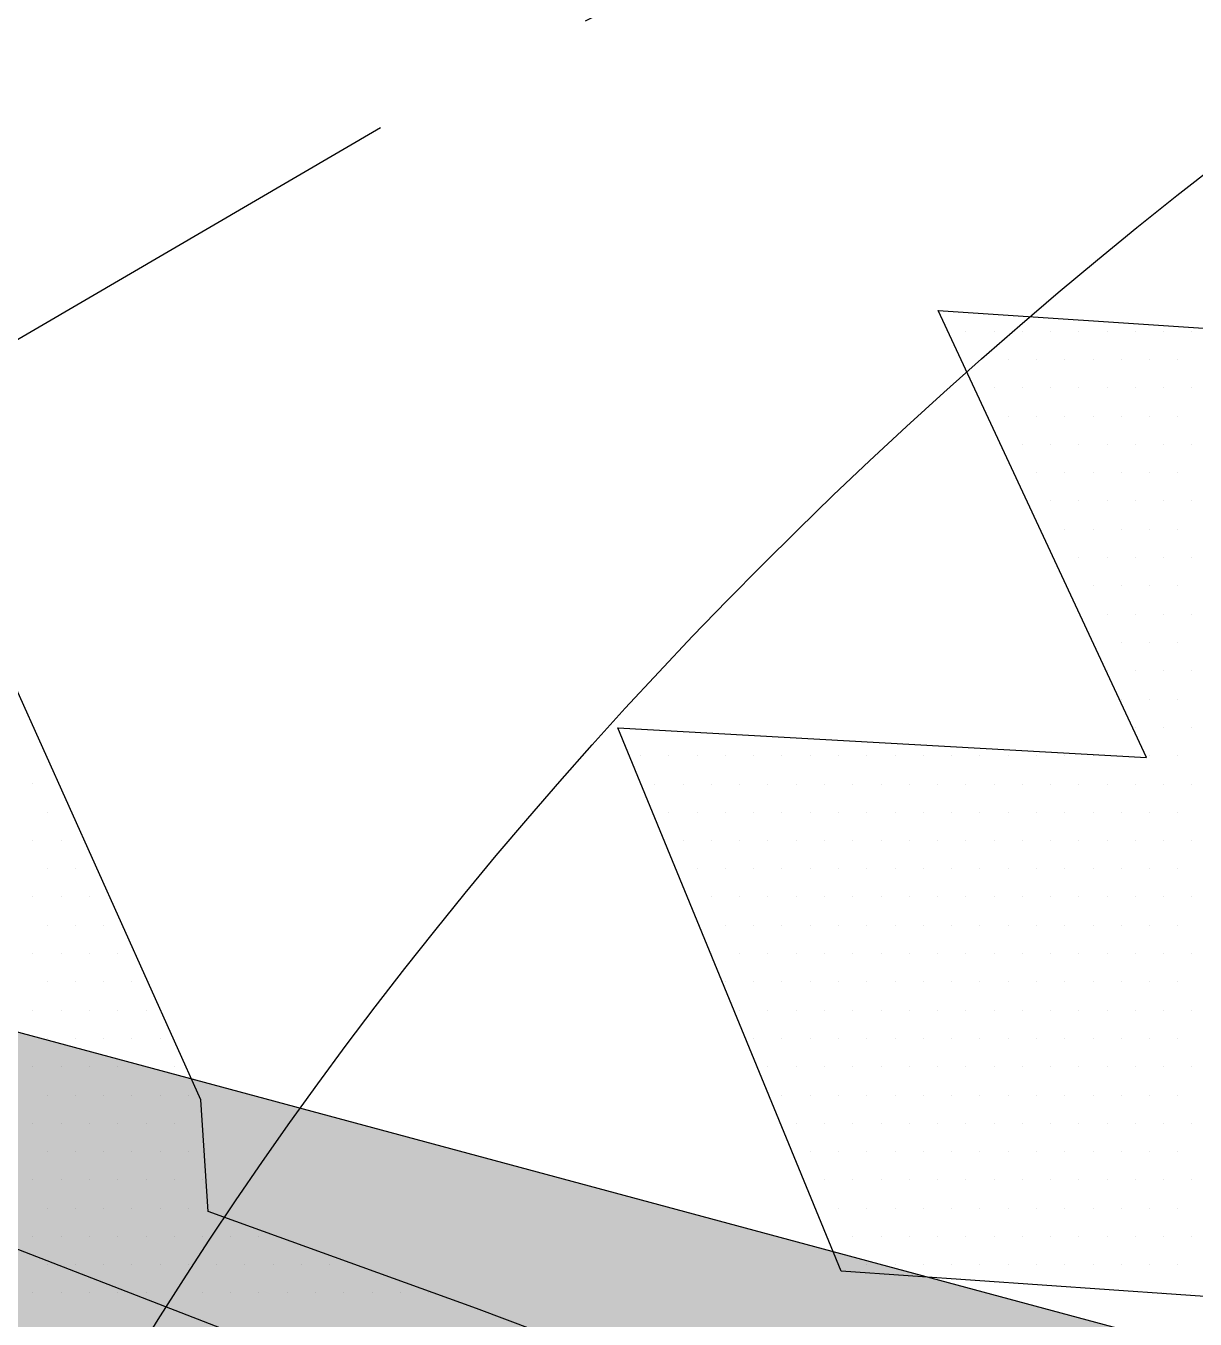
# Model space of a CAD drawing. Header units: metres. Extents: x 9606 to 9900, y 4805 to 4952.
# Drawn here: x 9863.012 to 9863.771, y 4853.568 to 4854.407 of the extents above; entities that cross this region are included whole.
import ezdxf

# ---------------------------------------------------------------- set-up
doc = ezdxf.new("R2010")
doc.units = ezdxf.units.M
doc.header["$LTSCALE"] = 2
doc.linetypes.add('CACHEX2', pattern=[0.75, 0.5, -0.25])
for name, color, linetype in [('CARTOUCHE', 7, 'Continuous'), ('LOGO', 4, 'Continuous'), ('rosace', 7, 'Continuous')]:
    doc.layers.add(name, color=color, linetype=linetype)

# ---------------------------------------------------------------- blocks, each defined once
blk = doc.blocks.new('A$C715108E3')
at = {"layer": 'LOGO', "color": 131}
for p, q in [((-15.6293, -5.0748), (-15.6293, -5.0748)), ((-15.5699, -5.0748), (-15.5699, -5.0748)), ((-15.4785, -5.0748), (-15.4785, -5.0748)), ((-15.3868, -5.0748), (-15.3868, -5.0748)), ((-15.2948, -5.0748), (-15.2948, -5.0748)), ((-15.203, -5.0748), (-15.203, -5.0748)), ((-15.1115, -5.0748), (-15.1115, -5.0748)), ((-15.0197, -5.0748), (-15.0197, -5.0748)), ((-14.9278, -5.0748), (-14.9278, -5.0748)), ((-14.8364, -5.0748), (-14.8364, -5.0748)), ((-15.586, -5.1674), (-15.586, -5.1674)), ((-15.5244, -5.1674), (-15.5244, -5.1674)), ((-15.4324, -5.1674), (-15.4324, -5.1674)), ((-15.3411, -5.1674), (-15.3411, -5.1674)), ((-15.2491, -5.1674), (-15.2491, -5.1674)), ((-15.1572, -5.1674), (-15.1572, -5.1674)), ((-15.0654, -5.1674), (-15.0654, -5.1674)), ((-14.9739, -5.1674), (-14.9739, -5.1674)), ((-14.8821, -5.1674), (-14.8821, -5.1674)), ((-15.5433, -5.2586), (-15.5433, -5.2586)), ((-15.4785, -5.2586), (-15.4785, -5.2586)), ((-15.3868, -5.2586), (-15.3868, -5.2586)), ((-15.2948, -5.2586), (-15.2948, -5.2586)), ((-15.203, -5.2586), (-15.203, -5.2586)), ((-15.1115, -5.2586), (-15.1115, -5.2586)), ((-15.0197, -5.2586), (-15.0197, -5.2586)), ((-14.9278, -5.2586), (-14.9278, -5.2586)), ((-14.8364, -5.2586), (-14.8364, -5.2586)), ((-15.5009, -5.3499), (-15.5009, -5.3499)), ((-15.4324, -5.3499), (-15.4324, -5.3499)), ((-15.3411, -5.3499), (-15.3411, -5.3499)), ((-15.2491, -5.3499), (-15.2491, -5.3499)), ((-15.1572, -5.3499), (-15.1572, -5.3499)), ((-15.0654, -5.3499), (-15.0654, -5.3499)), ((-14.9739, -5.3499), (-14.9739, -5.3499)), ((-14.8821, -5.3499), (-14.8821, -5.3499)), ((-15.4578, -5.4423), (-15.4578, -5.4423)), ((-15.3868, -5.4423), (-15.3868, -5.4423)), ((-15.2948, -5.4423), (-15.2948, -5.4423)), ((-15.203, -5.4423), (-15.203, -5.4423)), ((-15.1115, -5.4423), (-15.1115, -5.4423)), ((-15.0197, -5.4423), (-15.0197, -5.4423)), ((-14.9278, -5.4423), (-14.9278, -5.4423)), ((-14.8364, -5.4423), (-14.8364, -5.4423)), ((-15.4151, -5.5336), (-15.4151, -5.5336)), ((-15.3411, -5.5336), (-15.3411, -5.5336)), ((-15.2491, -5.5336), (-15.2491, -5.5336)), ((-15.1572, -5.5336), (-15.1572, -5.5336)), ((-15.0654, -5.5336), (-15.0654, -5.5336)), ((-14.9739, -5.5336), (-14.9739, -5.5336)), ((-14.8821, -5.5336), (-14.8821, -5.5336)), ((-15.3722, -5.625), (-15.3722, -5.625)), ((-15.2948, -5.625), (-15.2948, -5.625)), ((-15.203, -5.625), (-15.203, -5.625)), ((-15.1115, -5.625), (-15.1115, -5.625)), ((-15.0197, -5.625), (-15.0197, -5.625)), ((-14.9278, -5.625), (-14.9278, -5.625)), ((-14.8364, -5.625), (-14.8364, -5.625)), ((-15.3296, -5.7176), (-15.3296, -5.7176)), ((-15.2491, -5.7176), (-15.2491, -5.7176)), ((-15.1572, -5.7176), (-15.1572, -5.7176)), ((-15.0654, -5.7176), (-15.0654, -5.7176)), ((-14.9739, -5.7176), (-14.9739, -5.7176)), ((-14.8821, -5.7176), (-14.8821, -5.7176)), ((-15.2865, -5.8089), (-15.2865, -5.8089)), ((-15.203, -5.8089), (-15.203, -5.8089)), ((-15.1115, -5.8089), (-15.1115, -5.8089)), ((-15.0197, -5.8089), (-15.0197, -5.8089)), ((-14.9278, -5.8089), (-14.9278, -5.8089)), ((-14.8364, -5.8089), (-14.8364, -5.8089)), ((-15.2438, -5.9005), (-15.2438, -5.9005)), ((-15.1572, -5.9005), (-15.1572, -5.9005)), ((-15.0654, -5.9005), (-15.0654, -5.9005)), ((-14.9739, -5.9005), (-14.9739, -5.9005)), ((-14.8821, -5.9005), (-14.8821, -5.9005)), ((-15.2007, -5.9927), (-15.2007, -5.9927)), ((-15.1115, -5.9927), (-15.1115, -5.9927)), ((-15.0197, -5.9927), (-15.0197, -5.9927)), ((-14.9278, -5.9927), (-14.9278, -5.9927)), ((-14.8364, -5.9927), (-14.8364, -5.9927)), ((-15.1584, -6.0842), (-15.1584, -6.0842)), ((-15.1572, -6.0842), (-15.1572, -6.0842)), ((-15.0654, -6.0842), (-15.0654, -6.0842)), ((-14.9739, -6.0842), (-14.9739, -6.0842)), ((-14.8821, -6.0842), (-14.8821, -6.0842)), ((-15.1154, -6.1755), (-15.1154, -6.1755)), ((-15.1115, -6.1755), (-15.1115, -6.1755)), ((-15.0197, -6.1755), (-15.0197, -6.1755)), ((-14.9278, -6.1755), (-14.9278, -6.1755)), ((-14.8364, -6.1755), (-14.8364, -6.1755)), ((-15.0725, -6.2678), (-15.0725, -6.2678)), ((-15.0654, -6.2678), (-15.0654, -6.2678)), ((-14.9739, -6.2678), (-14.9739, -6.2678)), ((-14.8821, -6.2678), (-14.8821, -6.2678)), ((-18.5974, -6.3593), (-18.5974, -6.3593)), ((-15.0294, -6.3593), (-15.0294, -6.3593)), ((-15.0197, -6.3593), (-15.0197, -6.3593)), ((-14.9278, -6.3593), (-14.9278, -6.3593)), ((-14.8364, -6.3593), (-14.8364, -6.3593)), ((-16.6625, -6.4506), (-16.6625, -6.4506)), ((-16.625, -6.4506), (-16.625, -6.4506)), ((-16.5336, -6.4506), (-16.5336, -6.4506)), ((-16.4418, -6.4506), (-16.4418, -6.4506)), ((-16.3497, -6.4506), (-16.3497, -6.4506)), ((-16.2577, -6.4506), (-16.2577, -6.4506)), ((-16.1666, -6.4506), (-16.1666, -6.4506)), ((-16.0746, -6.4506), (-16.0746, -6.4506)), ((-15.983, -6.4506), (-15.983, -6.4506)), ((-15.8913, -6.4506), (-15.8913, -6.4506)), ((-15.7997, -6.4506), (-15.7997, -6.4506)), ((-15.7077, -6.4506), (-15.7077, -6.4506)), ((-15.616, -6.4506), (-15.616, -6.4506)), ((-15.5244, -6.4506), (-15.5244, -6.4506)), ((-15.4324, -6.4506), (-15.4324, -6.4506)), ((-15.3411, -6.4506), (-15.3411, -6.4506)), ((-15.2491, -6.4506), (-15.2491, -6.4506)), ((-15.1572, -6.4506), (-15.1572, -6.4506)), ((-14.9863, -6.4506), (-14.9863, -6.4506)), ((-14.9739, -6.4506), (-14.9739, -6.4506)), ((-14.8821, -6.4506), (-14.8821, -6.4506)), ((-18.5974, -6.543), (-18.5974, -6.543)), ((-16.6243, -6.5432), (-16.6243, -6.5432)), ((-16.5793, -6.5432), (-16.5793, -6.5432)), ((-16.4875, -6.5432), (-16.4875, -6.5432)), ((-16.3955, -6.5432), (-16.3955, -6.5432)), ((-16.3042, -6.5432), (-16.3042, -6.5432)), ((-16.2122, -6.5432), (-16.2122, -6.5432)), ((-16.1205, -6.5432), (-16.1205, -6.5432)), ((-16.0289, -6.5432), (-16.0289, -6.5432)), ((-15.9369, -6.5432), (-15.9369, -6.5432)), ((-15.8452, -6.5432), (-15.8452, -6.5432)), ((-15.7536, -6.5432), (-15.7536, -6.5432)), ((-15.6619, -6.5432), (-15.6619, -6.5432)), ((-15.5699, -6.5432), (-15.5699, -6.5432)), ((-15.4785, -6.5432), (-15.4785, -6.5432)), ((-15.3868, -6.5432), (-15.3868, -6.5432)), ((-15.2948, -6.5432), (-15.2948, -6.5432)), ((-15.203, -6.5432), (-15.203, -6.5432)), ((-15.1115, -6.5432), (-15.1115, -6.5432)), ((-15.0197, -6.5432), (-15.0197, -6.5432)), ((-14.9278, -6.5432), (-14.9278, -6.5432)), ((-14.8364, -6.5432), (-14.8364, -6.5432)), ((-18.5515, -6.6344), (-18.5515, -6.6344)), ((-16.5868, -6.6344), (-16.5868, -6.6344)), ((-16.5336, -6.6344), (-16.5336, -6.6344)), ((-16.4418, -6.6344), (-16.4418, -6.6344)), ((-16.3497, -6.6344), (-16.3497, -6.6344)), ((-16.2577, -6.6344), (-16.2577, -6.6344)), ((-16.1666, -6.6344), (-16.1666, -6.6344)), ((-16.0746, -6.6344), (-16.0746, -6.6344)), ((-15.983, -6.6344), (-15.983, -6.6344)), ((-15.8913, -6.6344), (-15.8913, -6.6344)), ((-15.7997, -6.6344), (-15.7997, -6.6344)), ((-15.7077, -6.6344), (-15.7077, -6.6344)), ((-15.616, -6.6344), (-15.616, -6.6344)), ((-15.5244, -6.6344), (-15.5244, -6.6344)), ((-15.4324, -6.6344), (-15.4324, -6.6344)), ((-15.3411, -6.6344), (-15.3411, -6.6344)), ((-15.2491, -6.6344), (-15.2491, -6.6344)), ((-15.1572, -6.6344), (-15.1572, -6.6344)), ((-15.0654, -6.6344), (-15.0654, -6.6344)), ((-14.9739, -6.6344), (-14.9739, -6.6344)), ((-14.8821, -6.6344), (-14.8821, -6.6344)), ((-18.5974, -6.7259), (-18.5974, -6.7259)), ((-18.5056, -6.7259), (-18.5056, -6.7259)), ((-16.5493, -6.7259), (-16.5493, -6.7259)), ((-16.4875, -6.7259), (-16.4875, -6.7259)), ((-16.3955, -6.7259), (-16.3955, -6.7259)), ((-16.3042, -6.7259), (-16.3042, -6.7259)), ((-16.2122, -6.7259), (-16.2122, -6.7259)), ((-16.1205, -6.7259), (-16.1205, -6.7259)), ((-16.0289, -6.7259), (-16.0289, -6.7259)), ((-15.9369, -6.7259), (-15.9369, -6.7259)), ((-15.8452, -6.7259), (-15.8452, -6.7259)), ((-15.7536, -6.7259), (-15.7536, -6.7259)), ((-15.6619, -6.7259), (-15.6619, -6.7259)), ((-15.5699, -6.7259), (-15.5699, -6.7259)), ((-15.4785, -6.7259), (-15.4785, -6.7259)), ((-15.3868, -6.7259), (-15.3868, -6.7259)), ((-15.2948, -6.7259), (-15.2948, -6.7259)), ((-15.203, -6.7259), (-15.203, -6.7259)), ((-15.1115, -6.7259), (-15.1115, -6.7259)), ((-15.0197, -6.7259), (-15.0197, -6.7259)), ((-14.9278, -6.7259), (-14.9278, -6.7259)), ((-14.8364, -6.7259), (-14.8364, -6.7259)), ((-18.5515, -6.8181), (-18.5515, -6.8181)), ((-18.4598, -6.8181), (-18.4598, -6.8181)), ((-16.5115, -6.8181), (-16.5115, -6.8181)), ((-16.4418, -6.8181), (-16.4418, -6.8181)), ((-16.3497, -6.8181), (-16.3497, -6.8181)), ((-16.2577, -6.8181), (-16.2577, -6.8181)), ((-16.1666, -6.8181), (-16.1666, -6.8181)), ((-16.0746, -6.8181), (-16.0746, -6.8181)), ((-15.983, -6.8181), (-15.983, -6.8181)), ((-15.8913, -6.8181), (-15.8913, -6.8181)), ((-15.7997, -6.8181), (-15.7997, -6.8181)), ((-15.7077, -6.8181), (-15.7077, -6.8181)), ((-15.616, -6.8181), (-15.616, -6.8181)), ((-15.5244, -6.8181), (-15.5244, -6.8181)), ((-15.4324, -6.8181), (-15.4324, -6.8181)), ((-15.3411, -6.8181), (-15.3411, -6.8181)), ((-15.2491, -6.8181), (-15.2491, -6.8181)), ((-15.1572, -6.8181), (-15.1572, -6.8181)), ((-15.0654, -6.8181), (-15.0654, -6.8181)), ((-14.9739, -6.8181), (-14.9739, -6.8181)), ((-14.8821, -6.8181), (-14.8821, -6.8181)), ((-18.5974, -6.9095), (-18.5974, -6.9095)), ((-18.5056, -6.9095), (-18.5056, -6.9095)), ((-18.4141, -6.9095), (-18.4141, -6.9095)), ((-16.4736, -6.9095), (-16.4736, -6.9095)), ((-16.3955, -6.9095), (-16.3955, -6.9095)), ((-16.3042, -6.9095), (-16.3042, -6.9095)), ((-16.2122, -6.9095), (-16.2122, -6.9095)), ((-16.1205, -6.9095), (-16.1205, -6.9095)), ((-16.0289, -6.9095), (-16.0289, -6.9095)), ((-15.9369, -6.9095), (-15.9369, -6.9095)), ((-15.8452, -6.9095), (-15.8452, -6.9095)), ((-15.7536, -6.9095), (-15.7536, -6.9095)), ((-15.6619, -6.9095), (-15.6619, -6.9095)), ((-15.5699, -6.9095), (-15.5699, -6.9095)), ((-15.4785, -6.9095), (-15.4785, -6.9095)), ((-15.3868, -6.9095), (-15.3868, -6.9095)), ((-15.2948, -6.9095), (-15.2948, -6.9095)), ((-15.203, -6.9095), (-15.203, -6.9095)), ((-15.1115, -6.9095), (-15.1115, -6.9095)), ((-15.0197, -6.9095), (-15.0197, -6.9095)), ((-14.9278, -6.9095), (-14.9278, -6.9095)), ((-14.8364, -6.9095), (-14.8364, -6.9095)), ((-18.5515, -7.0019), (-18.5515, -7.0019)), ((-18.4598, -7.0019), (-18.4598, -7.0019)), ((-18.3678, -7.0019), (-18.3678, -7.0019)), ((-16.4358, -7.0019), (-16.4358, -7.0019)), ((-16.3497, -7.0019), (-16.3497, -7.0019)), ((-16.2577, -7.0019), (-16.2577, -7.0019)), ((-16.1666, -7.0019), (-16.1666, -7.0019)), ((-16.0746, -7.0019), (-16.0746, -7.0019)), ((-15.983, -7.0019), (-15.983, -7.0019)), ((-15.8913, -7.0019), (-15.8913, -7.0019)), ((-15.7997, -7.0019), (-15.7997, -7.0019)), ((-15.7077, -7.0019), (-15.7077, -7.0019)), ((-15.616, -7.0019), (-15.616, -7.0019)), ((-15.5244, -7.0019), (-15.5244, -7.0019)), ((-15.4324, -7.0019), (-15.4324, -7.0019)), ((-15.3411, -7.0019), (-15.3411, -7.0019)), ((-15.2491, -7.0019), (-15.2491, -7.0019)), ((-15.1572, -7.0019), (-15.1572, -7.0019)), ((-15.0654, -7.0019), (-15.0654, -7.0019)), ((-14.9739, -7.0019), (-14.9739, -7.0019)), ((-14.8821, -7.0019), (-14.8821, -7.0019)), ((-18.5974, -7.0932), (-18.5974, -7.0932)), ((-18.5056, -7.0932), (-18.5056, -7.0932)), ((-18.4141, -7.0932), (-18.4141, -7.0932)), ((-18.3223, -7.0932), (-18.3223, -7.0932)), ((-16.3981, -7.0932), (-16.3981, -7.0932)), ((-16.3955, -7.0932), (-16.3955, -7.0932)), ((-16.3042, -7.0932), (-16.3042, -7.0932)), ((-16.2122, -7.0932), (-16.2122, -7.0932)), ((-16.1205, -7.0932), (-16.1205, -7.0932)), ((-16.0289, -7.0932), (-16.0289, -7.0932)), ((-15.9369, -7.0932), (-15.9369, -7.0932)), ((-15.8452, -7.0932), (-15.8452, -7.0932)), ((-15.7536, -7.0932), (-15.7536, -7.0932)), ((-15.6619, -7.0932), (-15.6619, -7.0932)), ((-15.5699, -7.0932), (-15.5699, -7.0932)), ((-15.4785, -7.0932), (-15.4785, -7.0932)), ((-15.3868, -7.0932), (-15.3868, -7.0932)), ((-15.2948, -7.0932), (-15.2948, -7.0932)), ((-15.203, -7.0932), (-15.203, -7.0932)), ((-15.1115, -7.0932), (-15.1115, -7.0932)), ((-15.0197, -7.0932), (-15.0197, -7.0932)), ((-14.9278, -7.0932), (-14.9278, -7.0932)), ((-14.8364, -7.0932), (-14.8364, -7.0932)), ((-18.5515, -7.1849), (-18.5515, -7.1849)), ((-18.4598, -7.1849), (-18.4598, -7.1849)), ((-18.3678, -7.1849), (-18.3678, -7.1849)), ((-18.2765, -7.1849), (-18.2765, -7.1849)), ((-16.3608, -7.1847), (-16.3608, -7.1847)), ((-16.3497, -7.1847), (-16.3497, -7.1847)), ((-16.2577, -7.1847), (-16.2577, -7.1847)), ((-16.1666, -7.1847), (-16.1666, -7.1847)), ((-16.0746, -7.1847), (-16.0746, -7.1847)), ((-15.983, -7.1847), (-15.983, -7.1847)), ((-15.8913, -7.1847), (-15.8913, -7.1847)), ((-15.7997, -7.1847), (-15.7997, -7.1847)), ((-15.7077, -7.1847), (-15.7077, -7.1847)), ((-15.616, -7.1847), (-15.616, -7.1847)), ((-15.5244, -7.1847), (-15.5244, -7.1847)), ((-15.4324, -7.1847), (-15.4324, -7.1847)), ((-15.3411, -7.1847), (-15.3411, -7.1847)), ((-15.2491, -7.1847), (-15.2491, -7.1847)), ((-15.1572, -7.1847), (-15.1572, -7.1847)), ((-15.0654, -7.1847), (-15.0654, -7.1847)), ((-14.9739, -7.1847), (-14.9739, -7.1847)), ((-14.8821, -7.1847), (-14.8821, -7.1847)), ((-18.5974, -7.2773), (-18.5974, -7.2773)), ((-18.5056, -7.2773), (-18.5056, -7.2773)), ((-18.4141, -7.2773), (-18.4141, -7.2773)), ((-18.3223, -7.2773), (-18.3223, -7.2773)), ((-18.2302, -7.2773), (-18.2302, -7.2773)), ((-16.3226, -7.2773), (-16.3226, -7.2773)), ((-16.3042, -7.2773), (-16.3042, -7.2773)), ((-16.2122, -7.2773), (-16.2122, -7.2773)), ((-16.1205, -7.2773), (-16.1205, -7.2773)), ((-16.0289, -7.2773), (-16.0289, -7.2773)), ((-15.9369, -7.2773), (-15.9369, -7.2773)), ((-15.8452, -7.2773), (-15.8452, -7.2773)), ((-15.7536, -7.2773), (-15.7536, -7.2773)), ((-15.6619, -7.2773), (-15.6619, -7.2773)), ((-15.5699, -7.2773), (-15.5699, -7.2773)), ((-15.4785, -7.2773), (-15.4785, -7.2773)), ((-15.3868, -7.2773), (-15.3868, -7.2773)), ((-15.2948, -7.2773), (-15.2948, -7.2773)), ((-15.203, -7.2773), (-15.203, -7.2773)), ((-15.1115, -7.2773), (-15.1115, -7.2773)), ((-15.0197, -7.2773), (-15.0197, -7.2773)), ((-14.9278, -7.2773), (-14.9278, -7.2773)), ((-14.8364, -7.2773), (-14.8364, -7.2773)), ((-18.5515, -7.3683), (-18.5515, -7.3683)), ((-18.4598, -7.3683), (-18.4598, -7.3683)), ((-18.3678, -7.3683), (-18.3678, -7.3683)), ((-18.2765, -7.3683), (-18.2765, -7.3683)), ((-18.1845, -7.3683), (-18.1845, -7.3683)), ((-16.2851, -7.3685), (-16.2851, -7.3685)), ((-16.2577, -7.3685), (-16.2577, -7.3685)), ((-16.1666, -7.3685), (-16.1666, -7.3685)), ((-16.0746, -7.3685), (-16.0746, -7.3685)), ((-15.983, -7.3685), (-15.983, -7.3685)), ((-15.8913, -7.3685), (-15.8913, -7.3685)), ((-15.7997, -7.3685), (-15.7997, -7.3685)), ((-15.7077, -7.3685), (-15.7077, -7.3685)), ((-15.616, -7.3685), (-15.616, -7.3685)), ((-15.5244, -7.3685), (-15.5244, -7.3685)), ((-15.4324, -7.3685), (-15.4324, -7.3685)), ((-15.3411, -7.3685), (-15.3411, -7.3685)), ((-15.2491, -7.3685), (-15.2491, -7.3685)), ((-15.1572, -7.3685), (-15.1572, -7.3685)), ((-15.0654, -7.3685), (-15.0654, -7.3685)), ((-14.9739, -7.3685), (-14.9739, -7.3685)), ((-14.8821, -7.3685), (-14.8821, -7.3685)), ((-18.5974, -7.46), (-18.5974, -7.46)), ((-18.5056, -7.46), (-18.5056, -7.46)), ((-18.4141, -7.46), (-18.4141, -7.46)), ((-18.3223, -7.46), (-18.3223, -7.46)), ((-18.2302, -7.46), (-18.2302, -7.46)), ((-18.139, -7.46), (-18.139, -7.46)), ((-16.2476, -7.4598), (-16.2476, -7.4598)), ((-16.2122, -7.4598), (-16.2122, -7.4598)), ((-16.1205, -7.4598), (-16.1205, -7.4598)), ((-16.0289, -7.4598), (-16.0289, -7.4598)), ((-15.9369, -7.4598), (-15.9369, -7.4598)), ((-15.8452, -7.4598), (-15.8452, -7.4598)), ((-15.7536, -7.4598), (-15.7536, -7.4598)), ((-15.6619, -7.4598), (-15.6619, -7.4598)), ((-15.5699, -7.4598), (-15.5699, -7.4598)), ((-15.4785, -7.4598), (-15.4785, -7.4598)), ((-15.3868, -7.4598), (-15.3868, -7.4598)), ((-15.2948, -7.4598), (-15.2948, -7.4598)), ((-15.203, -7.4598), (-15.203, -7.4598)), ((-15.1115, -7.4598), (-15.1115, -7.4598)), ((-15.0197, -7.4598), (-15.0197, -7.4598)), ((-14.9278, -7.4598), (-14.9278, -7.4598)), ((-14.8364, -7.4598), (-14.8364, -7.4598)), ((-18.5515, -7.5524), (-18.5515, -7.5524)), ((-18.4598, -7.5524), (-18.4598, -7.5524)), ((-18.3678, -7.5524), (-18.3678, -7.5524)), ((-18.2765, -7.5524), (-18.2765, -7.5524)), ((-18.1845, -7.5524), (-18.1845, -7.5524)), ((-18.0925, -7.5524), (-18.0925, -7.5524)), ((-16.2094, -7.5524), (-16.2094, -7.5524)), ((-16.1666, -7.5524), (-16.1666, -7.5524)), ((-16.0746, -7.5524), (-16.0746, -7.5524)), ((-15.983, -7.5524), (-15.983, -7.5524)), ((-15.8913, -7.5524), (-15.8913, -7.5524)), ((-15.7997, -7.5524), (-15.7997, -7.5524)), ((-15.7077, -7.5524), (-15.7077, -7.5524)), ((-15.616, -7.5524), (-15.616, -7.5524)), ((-15.5244, -7.5524), (-15.5244, -7.5524)), ((-15.4324, -7.5524), (-15.4324, -7.5524)), ((-15.3411, -7.5524), (-15.3411, -7.5524)), ((-15.2491, -7.5524), (-15.2491, -7.5524)), ((-15.1572, -7.5524), (-15.1572, -7.5524)), ((-15.0654, -7.5524), (-15.0654, -7.5524)), ((-14.9739, -7.5524), (-14.9739, -7.5524)), ((-14.8821, -7.5524), (-14.8821, -7.5524)), ((-18.5974, -7.6436), (-18.5974, -7.6436)), ((-18.5056, -7.6436), (-18.5056, -7.6436)), ((-18.4141, -7.6436), (-18.4141, -7.6436)), ((-18.3223, -7.6436), (-18.3223, -7.6436)), ((-18.2302, -7.6436), (-18.2302, -7.6436)), ((-18.139, -7.6436), (-18.139, -7.6436)), ((-16.1721, -7.6438), (-16.1721, -7.6438)), ((-16.1205, -7.6438), (-16.1205, -7.6438)), ((-16.0289, -7.6438), (-16.0289, -7.6438)), ((-15.9369, -7.6438), (-15.9369, -7.6438)), ((-15.8452, -7.6438), (-15.8452, -7.6438)), ((-15.7536, -7.6438), (-15.7536, -7.6438)), ((-15.6619, -7.6438), (-15.6619, -7.6438)), ((-15.5699, -7.6438), (-15.5699, -7.6438)), ((-15.4785, -7.6438), (-15.4785, -7.6438)), ((-15.3868, -7.6438), (-15.3868, -7.6438)), ((-15.2948, -7.6438), (-15.2948, -7.6438)), ((-15.203, -7.6438), (-15.203, -7.6438)), ((-15.1115, -7.6438), (-15.1115, -7.6438)), ((-15.0197, -7.6438), (-15.0197, -7.6438)), ((-14.9278, -7.6438), (-14.9278, -7.6438)), ((-14.8364, -7.6438), (-14.8364, -7.6438)), ((-18.5515, -7.7349), (-18.5515, -7.7349)), ((-18.4598, -7.7349), (-18.4598, -7.7349)), ((-18.3678, -7.7349), (-18.3678, -7.7349)), ((-18.2765, -7.7349), (-18.2765, -7.7349)), ((-18.1845, -7.7349), (-18.1845, -7.7349)), ((-18.0925, -7.7349), (-18.0925, -7.7349)), ((-16.1344, -7.7349), (-16.1344, -7.7349)), ((-16.0746, -7.7349), (-16.0746, -7.7349)), ((-15.983, -7.7349), (-15.983, -7.7349)), ((-15.8913, -7.7349), (-15.8913, -7.7349)), ((-15.7997, -7.7349), (-15.7997, -7.7349)), ((-15.7077, -7.7349), (-15.7077, -7.7349)), ((-15.616, -7.7349), (-15.616, -7.7349)), ((-15.5244, -7.7349), (-15.5244, -7.7349)), ((-15.4324, -7.7349), (-15.4324, -7.7349)), ((-15.3411, -7.7349), (-15.3411, -7.7349)), ((-15.2491, -7.7349), (-15.2491, -7.7349)), ((-15.1572, -7.7349), (-15.1572, -7.7349)), ((-15.0654, -7.7349), (-15.0654, -7.7349)), ((-14.9739, -7.7349), (-14.9739, -7.7349)), ((-14.8821, -7.7349), (-14.8821, -7.7349)), ((-18.5974, -7.8275), (-18.5974, -7.8275)), ((-18.5056, -7.8275), (-18.5056, -7.8275)), ((-18.4141, -7.8275), (-18.4141, -7.8275)), ((-18.3223, -7.8275), (-18.3223, -7.8275)), ((-18.2302, -7.8275), (-18.2302, -7.8275)), ((-18.139, -7.8275), (-18.139, -7.8275)), ((-18.047, -7.8275), (-18.047, -7.8275)), ((-16.0965, -7.8275), (-16.0965, -7.8275)), ((-16.0289, -7.8275), (-16.0289, -7.8275)), ((-15.9369, -7.8275), (-15.9369, -7.8275)), ((-15.8452, -7.8275), (-15.8452, -7.8275)), ((-15.7536, -7.8275), (-15.7536, -7.8275)), ((-15.6619, -7.8275), (-15.6619, -7.8275)), ((-15.5699, -7.8275), (-15.5699, -7.8275)), ((-15.4785, -7.8275), (-15.4785, -7.8275)), ((-15.3868, -7.8275), (-15.3868, -7.8275)), ((-15.2948, -7.8275), (-15.2948, -7.8275)), ((-15.203, -7.8275), (-15.203, -7.8275)), ((-15.1115, -7.8275), (-15.1115, -7.8275)), ((-15.0197, -7.8275), (-15.0197, -7.8275)), ((-14.9278, -7.8275), (-14.9278, -7.8275)), ((-14.8364, -7.8275), (-14.8364, -7.8275)), ((-18.5515, -7.919), (-18.5515, -7.919)), ((-18.4598, -7.919), (-18.4598, -7.919)), ((-18.3678, -7.919), (-18.3678, -7.919)), ((-18.2765, -7.919), (-18.2765, -7.919)), ((-18.1845, -7.919), (-18.1845, -7.919)), ((-18.0925, -7.919), (-18.0925, -7.919)), ((-16.0589, -7.919), (-16.0589, -7.919)), ((-15.983, -7.919), (-15.983, -7.919)), ((-15.8913, -7.919), (-15.8913, -7.919)), ((-15.7997, -7.919), (-15.7997, -7.919)), ((-15.7077, -7.919), (-15.7077, -7.919)), ((-15.616, -7.919), (-15.616, -7.919)), ((-15.5244, -7.919), (-15.5244, -7.919)), ((-15.4324, -7.919), (-15.4324, -7.919)), ((-15.3411, -7.919), (-15.3411, -7.919)), ((-15.2491, -7.919), (-15.2491, -7.919)), ((-15.1572, -7.919), (-15.1572, -7.919)), ((-15.0654, -7.919), (-15.0654, -7.919)), ((-14.9739, -7.919), (-14.9739, -7.919)), ((-14.8821, -7.919), (-14.8821, -7.919)), ((-18.5974, -8.0102), (-18.5974, -8.0102)), ((-18.5056, -8.0102), (-18.5056, -8.0102)), ((-18.4141, -8.0102), (-18.4141, -8.0102)), ((-18.3223, -8.0102), (-18.3223, -8.0102)), ((-18.2302, -8.0102), (-18.2302, -8.0102)), ((-18.139, -8.0102), (-18.139, -8.0102)), ((-18.047, -8.0102), (-18.047, -8.0102)), ((-17.9549, -8.0102), (-17.9549, -8.0102)), ((-17.8637, -8.0102), (-17.8637, -8.0102)), ((-16.0208, -8.01), (-16.0208, -8.01)), ((-15.9369, -8.01), (-15.9369, -8.01)), ((-15.8452, -8.01), (-15.8452, -8.01)), ((-15.7536, -8.01), (-15.7536, -8.01)), ((-15.6619, -8.01), (-15.6619, -8.01)), ((-15.5699, -8.01), (-15.5699, -8.01)), ((-15.4785, -8.01), (-15.4785, -8.01)), ((-15.3868, -8.01), (-15.3868, -8.01)), ((-15.2948, -8.01), (-15.2948, -8.01)), ((-15.203, -8.01), (-15.203, -8.01)), ((-15.1115, -8.01), (-15.1115, -8.01)), ((-15.0197, -8.01), (-15.0197, -8.01)), ((-14.9278, -8.01), (-14.9278, -8.01)), ((-14.8364, -8.01), (-14.8364, -8.01)), ((-18.5515, -8.1026), (-18.5515, -8.1026)), ((-18.4598, -8.1026), (-18.4598, -8.1026)), ((-18.3678, -8.1026), (-18.3678, -8.1026)), ((-18.2765, -8.1026), (-18.2765, -8.1026)), ((-18.1845, -8.1026), (-18.1845, -8.1026)), ((-18.0925, -8.1026), (-18.0925, -8.1026)), ((-18.0012, -8.1026), (-18.0012, -8.1026)), ((-17.9092, -8.1026), (-17.9092, -8.1026)), ((-17.8174, -8.1026), (-17.8174, -8.1026)), ((-17.7263, -8.1026), (-17.7263, -8.1026)), ((-17.6341, -8.1026), (-17.6341, -8.1026)), ((-15.9833, -8.1028), (-15.9833, -8.1028)), ((-15.983, -8.1028), (-15.983, -8.1028)), ((-15.8913, -8.1028), (-15.8913, -8.1028)), ((-15.7997, -8.1028), (-15.7997, -8.1028)), ((-15.7077, -8.1028), (-15.7077, -8.1028)), ((-15.616, -8.1028), (-15.616, -8.1028)), ((-15.5244, -8.1028), (-15.5244, -8.1028)), ((-15.4324, -8.1028), (-15.4324, -8.1028)), ((-15.3411, -8.1028), (-15.3411, -8.1028)), ((-15.2491, -8.1028), (-15.2491, -8.1028)), ((-15.1572, -8.1028), (-15.1572, -8.1028)), ((-15.0654, -8.1028), (-15.0654, -8.1028)), ((-14.9739, -8.1028), (-14.9739, -8.1028)), ((-14.8821, -8.1028), (-14.8821, -8.1028)), ((-18.5974, -8.1941), (-18.5974, -8.1941)), ((-18.5056, -8.1941), (-18.5056, -8.1941)), ((-18.4141, -8.1941), (-18.4141, -8.1941)), ((-18.3223, -8.1941), (-18.3223, -8.1941)), ((-18.2302, -8.1941), (-18.2302, -8.1941)), ((-18.139, -8.1941), (-18.139, -8.1941)), ((-18.047, -8.1941), (-18.047, -8.1941)), ((-17.9549, -8.1941), (-17.9549, -8.1941)), ((-17.8637, -8.1941), (-17.8637, -8.1941)), ((-17.7716, -8.1941), (-17.7716, -8.1941)), ((-17.6798, -8.1941), (-17.6798, -8.1941)), ((-17.588, -8.1941), (-17.588, -8.1941)), ((-17.4965, -8.1941), (-17.4965, -8.1941)), ((-17.4047, -8.1941), (-17.4047, -8.1941)), ((-17.3129, -8.1941), (-17.3129, -8.1941)), ((-14.9571, -8.1941), (-14.9571, -8.1941)), ((-14.9278, -8.1941), (-14.9278, -8.1941)), ((-14.8364, -8.1941), (-14.8364, -8.1941))]:
    blk.add_line(p, q, dxfattribs=at)
blk.add_lwpolyline([(-13.4372, -9.6448), (-17.1584, -8.2441), (-18.0286, -7.9298), (-18.0526, -7.5674), (-19.5918, -4.1428), (-19.9715, -4.6917), (-20.3358, -5.3705), (-20.5244, -6.0493), (-18.8268, -9.8581), (-21.759, -9.5491), (-21.8471, -10.1027), (-21.9097, -10.8565), (-21.9352, -11.1957), (-19.0429, -11.5482), (-21.5982, -15.1374)], dxfattribs=at)
blk.add_lwpolyline([(-16.6996, -6.3604), (-14.9839, -6.4571), (-15.6602, -5.0073), (-13.824, -5.1291), (-13.0505, -6.7465), (-11.2141, -6.8921), (-10.6584, -8.5824), (-12.3018, -8.4857), (-11.915, -9.4512), (-14.1137, -8.8238), (-14.2348, -8.2439), (-15.9745, -8.1234)], close=True, dxfattribs=at)
blk = doc.blocks.new('A$C581E6685')
at = {"layer": 'rosace'}
for color, points in [(40, [(-56.2481, 30.5655), (-39.8519, 24.2064), (-40.7961, 26.4076)]), (32, [(-39.8519, 24.2064), (-42.1559, 23.0023), (-56.2481, 30.5655)])]:
    blk.add_hatch(color=color, dxfattribs=at).paths.add_polyline_path(points)
at = {"layer": 'rosace', "color": 40}
blk.add_lwpolyline([(-56.2481, 30.5655), (-39.8519, 24.2064), (-40.7961, 26.4076)], close=True, dxfattribs=at)
at = {"layer": 'rosace', "color": 32}
blk.add_lwpolyline([(-39.8519, 24.2064), (-42.1559, 23.0023), (-56.2481, 30.5655)], close=True, dxfattribs=at)
at = {"layer": 'rosace', "color": 32, "linetype": 'CACHEX2', "ltscale": 1.5}
blk.add_ellipse((-38.0538, 23.8138), major_axis=(-19.0311, -3.534), ratio=0.590567, dxfattribs=at)
at = {"layer": 'rosace', "color": 32}
blk.add_ellipse((-37.6144, 23.8499), major_axis=(-13.5768, -4.2839), ratio=0.791971, dxfattribs=at)
at = {"layer": 'CARTOUCHE'}
blk.add_blockref('A$C715108E3', (-31.6739, 36.3189), dxfattribs=at)

msp = doc.modelspace()

# ---------------------------------------------------------------- block references
at = {"layer": 'CARTOUCHE', "xscale": 0.2, "yscale": 0.2, "zscale": 0.2}
msp.add_blockref('A$C581E6685', (9873.0705, 4847.96026), dxfattribs=at)

doc.saveas('drawing.dxf')
